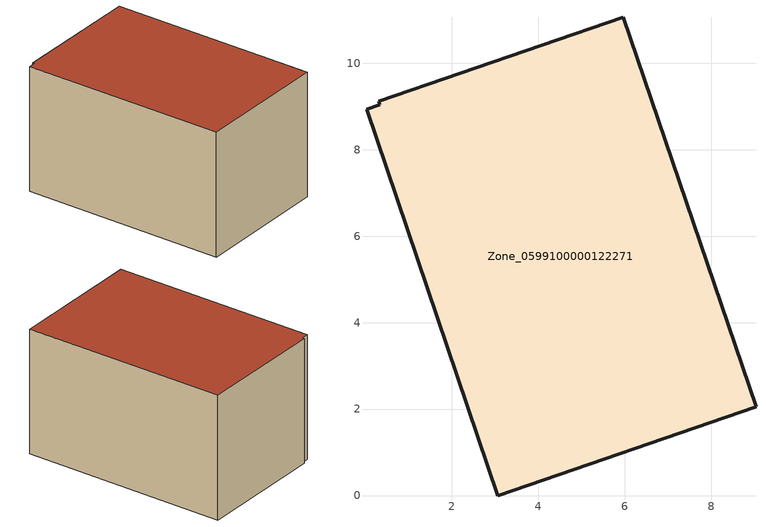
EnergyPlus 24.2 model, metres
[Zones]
Zone_0599100000122271
 floor ground (C_G): 9.04,2.05 3.07,0 0.03,8.93 0.34,9.04 0.31,9.12 5.97,11.06 z0
 wall outside (C_F): 9.04,2.05 5.97,11.06 0.31,9.12 0.34,9.04 0.03,8.93 3.07,0 9.04,2.05 z0:5.79
 roof outside (C_R): 3.07,0 9.04,2.05 5.97,11.06 0.31,9.12 0.34,9.04 0.03,8.93 z5.79
[BUILDING]
Pand.0599100000122271: North Axis=0; Terrain=City; Loads Convergence Tolerance Value=0.04; Temperature Convergence Tolerance Value=0.4; Solar Distribution=FullExterior; Maximum Number of Warmup Days=25; Minimum Number of Warmup Days=1
[Site:Location]
Rotterdam.The.Hague.AP_ZH_NLD Design_Conditions: Latitude=51.96; Longitude=4.45; Time Zone=1; Elevation=-4.5
[SITE:GROUNDTEMPERATURE:BUILDINGSURFACE]
18, 18, 18, 18, 18, 18, 18, 18, 18, 18, 18, 18
[MATERIAL] Thermal Absorptance=0.9; Solar Absorptance=0.7; Visible Absorptance=0.7
Name | Roughness | Thickness | Conductivity | Density | Specific Heat
G.TI.1946-1964 | MediumSmooth | 0.15 | 1 | 540 | 1210
F.TI.1946-1964 | Rough | 0.3 | 0.857143 | 1920 | 840
R.TI.1946-1964 | MediumRough | 0.2 | 0.277778 | 1500 | 1000
[CONSTRUCTION]
C_G: G.TI.1946-1964
C_F: F.TI.1946-1964
C_R: R.TI.1946-1964
[ZONE]
Zone_0599100000122271: Type=1; Multiplier=1; Ceiling Height=Autocalculate; Volume=Autocalculate; Floor Area=autocalculate; Part of Total Floor Area=Yes
[ZONEINFILTRATION:DESIGNFLOWRATE]
Infil_Zone_0599100000122271: Zone or ZoneList or Space or SpaceList=Zone_0599100000122271; Schedule=AlwaysOn; Design Flow Rate Calculation Method=Flow/Area; Flow Rate per Floor Area=0.003; Constant Term Coefficient=1; Temperature Term Coefficient=0; Velocity Term Coefficient=0; Velocity Squared Term Coefficient=0
[HVACTEMPLATE:ZONE:IDEALLOADSAIRSYSTEM]
Zone_0599100000122271: Maximum Heating Supply Air Temperature=50; Minimum Cooling Supply Air Temperature=13; Maximum Heating Supply Air Humidity Ratio=0.0156; Minimum Cooling Supply Air Humidity Ratio=0.0077; Heating Limit=NoLimit; Cooling Limit=NoLimit; Dehumidification Control Type=ConstantSensibleHeatRatio; Cooling Sensible Heat Ratio=0.7; Dehumidification Setpoint=60; Humidification Control Type=None; Humidification Setpoint=30; Outdoor Air Method=None; Outdoor Air Flow Rate per Person=0.00944; Outdoor Air Flow Rate per Zone Floor Area=0; Outdoor Air Flow Rate per Zone=0; Demand Controlled Ventilation Type=None; Outdoor Air Economizer Type=NoEconomizer; Heat Recovery Type=None; Sensible Heat Recovery Effectiveness=0.7; Latent Heat Recovery Effectiveness=0.65
[ZONECONTROL:THERMOSTAT]
ThermostatControl_Zone_0599100000122271: Zone or ZoneList=Zone_0599100000122271; Control Type Schedule=DualSetpointControlType; Control 1=Thermostat_Zone_0599100000122271; Temperature Difference Between Cutout And Setpoint=0
[THERMOSTATSETPOINT:DUALSETPOINT]
Thermostat_Zone_0599100000122271: Heating Setpoint Temperature Schedule=HeatingSetpoint_Zone_0599100000122271; Cooling Setpoint Temperature Schedule=CoolingSetpoint_Zone_0599100000122271
[SCHEDULE:COMPACT]
HeatingSetpoint_Zone_0599100000122271: Through: 12/31, For: AllDays, Until: 24:00, 21
CoolingSetpoint_Zone_0599100000122271: Through: 12/31, For: AllDays, Until: 24:00, 24
DualSetpointControlType: Through: 12/31, For: AllDays, Until: 24:00, 4
AlwaysOn: Through: 12/31, For: AllDays, Until: 24:00, 1
